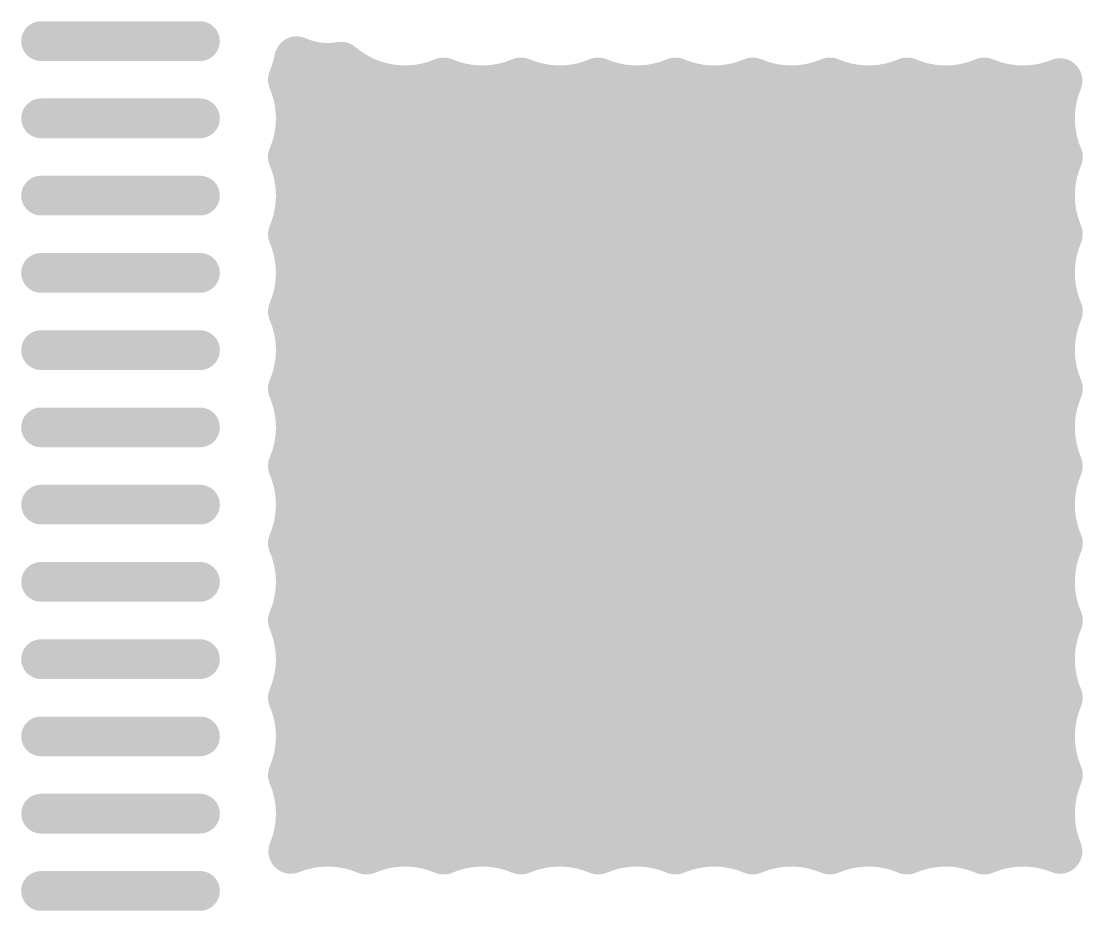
# Model space of a CAD drawing. Header units: inches. Extents: x 0 to 226, y 0 to 70.
# Drawn here: x 10.637 to 15.446, y 51.572 to 55.602 of the extents above; entities that cross this region are included whole.
import ezdxf

# ---------------------------------------------------------------- set-up
doc = ezdxf.new("R2010")
doc.units = ezdxf.units.IN
doc.layers.add('Multi-Layer', color=9, linetype='Continuous')
doc.layers.add('Top Layer', color=1, linetype='Continuous')

msp = doc.modelspace()

# ---------------------------------------------------------------- linework, layer by layer
at = {"layer": 'Multi-Layer'}
for points in [[(12.2417, 54.8059, 0.2794, 0.2794, 1), (12.5211, 54.8059, 0.2794, 0.2794, 1)], [(14.6801, 54.8059, 0.2794, 0.2794, 1), (14.9595, 54.8059, 0.2794, 0.2794, 1)], [(13.4609, 53.5867, 0.2794, 0.2794, 1), (13.7403, 53.5867, 0.2794, 0.2794, 1)], [(12.2417, 52.3675, 0.2794, 0.2794, 1), (12.5211, 52.3675, 0.2794, 0.2794, 1)], [(14.6801, 52.3675, 0.2794, 0.2794, 1), (14.9595, 52.3675, 0.2794, 0.2794, 1)]]:
    msp.add_lwpolyline(points, format="xyseb", close=True, dxfattribs=at)
at = {"layer": 'Top Layer'}
for points in [[(11.4466, 55.5117, 0.18, 0.18, 0), (10.7266, 55.5117, 0.18, 0.18, 0)], [(11.885, 55.4315, 0.2032, 0.2032, -0.055703), (11.8564, 55.3367, 0.2032, 0.2032, 0)], [(12.086, 55.4068, 0.2032, 0.2032, -0.150573), (11.885, 55.4315, 0.2032, 0.2032, 0)], [(12.5506, 55.3356, 0.2032, 0.2032, -0.285141), (12.086, 55.4068, 0.2032, 0.2032, 0)], [(11.8743, 55.3865, 0.2032, 0.2032, 0), (12.1116, 55.3865, 0.2032, 0.2032, 0)], [(12.0256, 51.8736, 0.2032, 0.2032, 0), (12.0256, 55.4014, 0.2032, 0.2032, 0)], [(11.8564, 55.3367, 0.2032, 0.2032, -0.101243), (11.8922, 55.1617, 0.2032, 0.2032, 0)], [(12.2288, 51.8487, 0.2032, 0.2032, 0), (12.2288, 55.3247, 0.2032, 0.2032, 0)], [(12.9006, 55.3356, 0.2032, 0.2032, -0.204583), (12.5506, 55.3356, 0.2032, 0.2032, 0)], [(12.6352, 51.8643, 0.2032, 0.2032, 0), (12.6352, 55.3091, 0.2032, 0.2032, 0)], [(12.8384, 51.8591, 0.2032, 0.2032, 0), (12.8384, 55.3143, 0.2032, 0.2032, 0)], [(13.2506, 55.3356, 0.2032, 0.2032, -0.204583), (12.9006, 55.3356, 0.2032, 0.2032, 0)], [(13.2448, 51.8402, 0.2032, 0.2032, 0), (13.2448, 55.3332, 0.2032, 0.2032, 0)], [(13.6006, 55.3356, 0.2032, 0.2032, -0.204583), (13.2506, 55.3356, 0.2032, 0.2032, 0)], [(13.9506, 55.3356, 0.2032, 0.2032, -0.204583), (13.6006, 55.3356, 0.2032, 0.2032, 0)], [(13.6512, 51.8559, 0.2032, 0.2032, 0), (13.6512, 55.3175, 0.2032, 0.2032, 0)], [(14.3006, 55.3356, 0.2032, 0.2032, -0.204583), (13.9506, 55.3356, 0.2032, 0.2032, 0)], [(14.2608, 51.8526, 0.2032, 0.2032, 0), (14.2608, 55.3208, 0.2032, 0.2032, 0)], [(14.6506, 55.3356, 0.2032, 0.2032, -0.204583), (14.3006, 55.3356, 0.2032, 0.2032, 0)], [(15.0006, 55.3356, 0.2032, 0.2032, -0.204583), (14.6506, 55.3356, 0.2032, 0.2032, 0)], [(14.6672, 51.8445, 0.2032, 0.2032, 0), (14.6672, 55.3289, 0.2032, 0.2032, 0)], [(15.343, 55.3324, 0.2032, 0.2032, -0.199779), (15.0006, 55.3356, 0.2032, 0.2032, 0)], [(15.0736, 51.8618, 0.2032, 0.2032, 0), (15.0736, 55.3116, 0.2032, 0.2032, 0)], [(15.2768, 51.862, 0.2032, 0.2032, 0), (15.2768, 55.3115, 0.2032, 0.2032, 0)], [(15.3448, 54.9867, 0.2032, 0.2032, -0.201881), (15.343, 55.3324, 0.2032, 0.2032, 0)], [(12.432, 51.87, 0.2032, 0.2032, 0), (12.432, 55.3034, 0.2032, 0.2032, 0)], [(13.0416, 51.8723, 0.2032, 0.2032, 0), (13.0416, 55.3011, 0.2032, 0.2032, 0)], [(13.448, 51.873, 0.2032, 0.2032, 0), (13.448, 55.3004, 0.2032, 0.2032, 0)], [(13.8544, 51.8666, 0.2032, 0.2032, 0), (13.8544, 55.3068, 0.2032, 0.2032, 0)], [(14.0576, 51.8684, 0.2032, 0.2032, 0), (14.0576, 55.305, 0.2032, 0.2032, 0)], [(14.464, 51.8735, 0.2032, 0.2032, 0), (14.464, 55.3, 0.2032, 0.2032, 0)], [(14.8704, 51.8714, 0.2032, 0.2032, 0), (14.8704, 55.3021, 0.2032, 0.2032, 0)], [(11.8917, 55.1833, 0.2032, 0.2032, 0), (15.3096, 55.1833, 0.2032, 0.2032, 0)], [(11.4466, 55.1617, 0.18, 0.18, 0), (10.7266, 55.1617, 0.18, 0.18, 0)], [(11.8922, 55.1617, 0.2032, 0.2032, -0.101243), (11.8564, 54.9867, 0.2032, 0.2032, 0)], [(11.8564, 54.9867, 0.2032, 0.2032, -0.101243), (11.8922, 54.8117, 0.2032, 0.2032, 0)], [(11.8592, 54.9801, 0.2032, 0.2032, 0), (15.3421, 54.9801, 0.2032, 0.2032, 0)], [(15.3448, 54.6367, 0.2032, 0.2032, -0.204583), (15.3448, 54.9867, 0.2032, 0.2032, 0)], [(11.4466, 54.8117, 0.18, 0.18, 0), (10.7266, 54.8117, 0.18, 0.18, 0)], [(11.8922, 54.8117, 0.2032, 0.2032, -0.101243), (11.8564, 54.6367, 0.2032, 0.2032, 0)], [(11.8909, 54.7769, 0.2032, 0.2032, 0), (15.3104, 54.7769, 0.2032, 0.2032, 0)], [(11.8564, 54.6367, 0.2032, 0.2032, -0.101243), (11.8922, 54.4617, 0.2032, 0.2032, 0)], [(15.3448, 54.2867, 0.2032, 0.2032, -0.204583), (15.3448, 54.6367, 0.2032, 0.2032, 0)], [(11.8779, 54.5737, 0.2032, 0.2032, 0), (15.3233, 54.5737, 0.2032, 0.2032, 0)], [(11.4466, 54.4617, 0.18, 0.18, 0), (10.7266, 54.4617, 0.18, 0.18, 0)], [(11.8922, 54.4617, 0.2032, 0.2032, -0.101243), (11.8564, 54.2867, 0.2032, 0.2032, 0)], [(11.8828, 54.3705, 0.2032, 0.2032, 0), (15.3185, 54.3705, 0.2032, 0.2032, 0)], [(11.8564, 54.2867, 0.2032, 0.2032, -0.101243), (11.8922, 54.1117, 0.2032, 0.2032, 0)], [(15.3448, 53.9367, 0.2032, 0.2032, -0.204583), (15.3448, 54.2867, 0.2032, 0.2032, 0)], [(11.8888, 54.1673, 0.2032, 0.2032, 0), (15.3125, 54.1673, 0.2032, 0.2032, 0)], [(11.8922, 54.1117, 0.2032, 0.2032, -0.101243), (11.8564, 53.9367, 0.2032, 0.2032, 0)], [(11.4466, 54.1117, 0.18, 0.18, 0), (10.7266, 54.1117, 0.18, 0.18, 0)], [(11.8671, 53.9641, 0.2032, 0.2032, 0), (15.3342, 53.9641, 0.2032, 0.2032, 0)], [(11.8564, 53.9367, 0.2032, 0.2032, -0.101243), (11.8922, 53.7617, 0.2032, 0.2032, 0)], [(15.3448, 53.5867, 0.2032, 0.2032, -0.204584), (15.3448, 53.9367, 0.2032, 0.2032, 0)], [(11.4466, 53.7617, 0.18, 0.18, 0), (10.7266, 53.7617, 0.18, 0.18, 0)], [(11.8922, 53.7617, 0.2032, 0.2032, -0.101244), (11.8564, 53.5867, 0.2032, 0.2032, 0)], [(11.8922, 53.7609, 0.2032, 0.2032, 0), (15.309, 53.7609, 0.2032, 0.2032, 0)], [(11.8564, 53.5867, 0.2032, 0.2032, -0.101244), (11.8922, 53.4117, 0.2032, 0.2032, 0)], [(15.3448, 53.2367, 0.2032, 0.2032, -0.204584), (15.3448, 53.5867, 0.2032, 0.2032, 0)], [(11.8677, 53.5577, 0.2032, 0.2032, 0), (15.3336, 53.5577, 0.2032, 0.2032, 0)], [(11.4466, 53.4117, 0.18, 0.18, 0), (10.7266, 53.4117, 0.18, 0.18, 0)], [(11.8922, 53.4117, 0.2032, 0.2032, -0.101243), (11.8564, 53.2367, 0.2032, 0.2032, 0)], [(11.8885, 53.3545, 0.2032, 0.2032, 0), (15.3127, 53.3545, 0.2032, 0.2032, 0)], [(11.8564, 53.2367, 0.2032, 0.2032, -0.101243), (11.8922, 53.0617, 0.2032, 0.2032, 0)], [(15.3448, 52.8867, 0.2032, 0.2032, -0.204583), (15.3448, 53.2367, 0.2032, 0.2032, 0)], [(11.8831, 53.1513, 0.2032, 0.2032, 0), (15.3181, 53.1513, 0.2032, 0.2032, 0)], [(11.4466, 53.0617, 0.18, 0.18, 0), (10.7266, 53.0617, 0.18, 0.18, 0)], [(11.8922, 53.0617, 0.2032, 0.2032, -0.101243), (11.8564, 52.8867, 0.2032, 0.2032, 0)], [(11.8775, 52.9481, 0.2032, 0.2032, 0), (15.3238, 52.9481, 0.2032, 0.2032, 0)], [(11.8564, 52.8867, 0.2032, 0.2032, -0.101243), (11.8922, 52.7117, 0.2032, 0.2032, 0)], [(15.3448, 52.5367, 0.2032, 0.2032, -0.204583), (15.3448, 52.8867, 0.2032, 0.2032, 0)], [(11.8922, 52.7117, 0.2032, 0.2032, -0.101243), (11.8564, 52.5367, 0.2032, 0.2032, 0)], [(11.891, 52.7449, 0.2032, 0.2032, 0), (15.3103, 52.7449, 0.2032, 0.2032, 0)], [(11.4466, 52.7117, 0.18, 0.18, 0), (10.7266, 52.7117, 0.18, 0.18, 0)], [(11.8564, 52.5367, 0.2032, 0.2032, -0.101243), (11.8922, 52.3617, 0.2032, 0.2032, 0)], [(11.8585, 52.5417, 0.2032, 0.2032, 0), (15.3428, 52.5417, 0.2032, 0.2032, 0)], [(15.3448, 52.1867, 0.2032, 0.2032, -0.204583), (15.3448, 52.5367, 0.2032, 0.2032, 0)], [(11.4466, 52.3617, 0.18, 0.18, 0), (10.7266, 52.3617, 0.18, 0.18, 0)], [(11.8922, 52.3617, 0.2032, 0.2032, -0.101243), (11.8564, 52.1867, 0.2032, 0.2032, 0)], [(11.8916, 52.3385, 0.2032, 0.2032, 0), (15.3096, 52.3385, 0.2032, 0.2032, 0)], [(11.8564, 52.1867, 0.2032, 0.2032, -0.101243), (11.8922, 52.0117, 0.2032, 0.2032, 0)], [(15.343, 51.841, 0.2032, 0.2032, -0.201886), (15.3448, 52.1867, 0.2032, 0.2032, 0)], [(11.8748, 52.1353, 0.2032, 0.2032, 0), (15.3265, 52.1353, 0.2032, 0.2032, 0)], [(11.4466, 52.0117, 0.18, 0.18, 0), (10.7266, 52.0117, 0.18, 0.18, 0)], [(11.8922, 52.0117, 0.2032, 0.2032, -0.098629), (11.8582, 51.841, 0.2032, 0.2032, 0)], [(11.8851, 51.9321, 0.2032, 0.2032, 0), (15.3162, 51.9321, 0.2032, 0.2032, 0)], [(11.8582, 51.841, 0.2032, 0.2032, -0.199787), (12.2006, 51.8378, 0.2032, 0.2032, 0)], [(12.2006, 51.8378, 0.2032, 0.2032, -0.204583), (12.5506, 51.8378, 0.2032, 0.2032, 0)], [(12.5506, 51.8378, 0.2032, 0.2032, -0.204583), (12.9006, 51.8378, 0.2032, 0.2032, 0)], [(12.9006, 51.8378, 0.2032, 0.2032, -0.204583), (13.2506, 51.8378, 0.2032, 0.2032, 0)], [(13.2506, 51.8378, 0.2032, 0.2032, -0.204583), (13.6006, 51.8378, 0.2032, 0.2032, 0)], [(13.6006, 51.8378, 0.2032, 0.2032, -0.204583), (13.9506, 51.8378, 0.2032, 0.2032, 0)], [(13.9506, 51.8378, 0.2032, 0.2032, -0.204583), (14.3006, 51.8378, 0.2032, 0.2032, 0)], [(14.3006, 51.8378, 0.2032, 0.2032, -0.204583), (14.6506, 51.8378, 0.2032, 0.2032, 0)], [(14.6506, 51.8378, 0.2032, 0.2032, -0.204583), (15.0006, 51.8378, 0.2032, 0.2032, 0)], [(15.0006, 51.8378, 0.2032, 0.2032, -0.199782), (15.343, 51.841, 0.2032, 0.2032, 0)], [(11.4466, 51.6617, 0.18, 0.18, 0), (10.7266, 51.6617, 0.18, 0.18, 0)]]:
    msp.add_lwpolyline(points, format="xyseb", dxfattribs=at)
for points in [[(10.6816, 55.5117, 0.09, 0.09, 1), (10.7716, 55.5117, 0.09, 0.09, 1)], [(11.4016, 55.5117, 0.09, 0.09, 1), (11.4916, 55.5117, 0.09, 0.09, 1)], [(11.8342, 55.4315, 0.1016, 0.1016, 1), (11.9358, 55.4315, 0.1016, 0.1016, 1)], [(11.8342, 55.4315, 0.1016, 0.1016, 1), (11.9358, 55.4315, 0.1016, 0.1016, 1)], [(12.0352, 55.4068, 0.1016, 0.1016, 1), (12.1368, 55.4068, 0.1016, 0.1016, 1)], [(12.0352, 55.4068, 0.1016, 0.1016, 1), (12.1368, 55.4068, 0.1016, 0.1016, 1)], [(11.8235, 55.3865, 0.1016, 0.1016, 1), (11.9251, 55.3865, 0.1016, 0.1016, 1)], [(11.9748, 55.4014, 0.1016, 0.1016, 1), (12.0764, 55.4014, 0.1016, 0.1016, 1)], [(12.0608, 55.3865, 0.1016, 0.1016, 1), (12.1624, 55.3865, 0.1016, 0.1016, 1)], [(11.8056, 55.3367, 0.1016, 0.1016, 1), (11.9072, 55.3367, 0.1016, 0.1016, 1)], [(11.8056, 55.3367, 0.1016, 0.1016, 1), (11.9072, 55.3367, 0.1016, 0.1016, 1)], [(12.178, 55.3247, 0.1016, 0.1016, 1), (12.2796, 55.3247, 0.1016, 0.1016, 1)], [(12.4998, 55.3356, 0.1016, 0.1016, 1), (12.6014, 55.3356, 0.1016, 0.1016, 1)], [(12.4998, 55.3356, 0.1016, 0.1016, 1), (12.6014, 55.3356, 0.1016, 0.1016, 1)], [(12.5844, 55.3091, 0.1016, 0.1016, 1), (12.686, 55.3091, 0.1016, 0.1016, 1)], [(12.7876, 55.3143, 0.1016, 0.1016, 1), (12.8892, 55.3143, 0.1016, 0.1016, 1)], [(12.8498, 55.3356, 0.1016, 0.1016, 1), (12.9514, 55.3356, 0.1016, 0.1016, 1)], [(12.8498, 55.3356, 0.1016, 0.1016, 1), (12.9514, 55.3356, 0.1016, 0.1016, 1)], [(13.194, 55.3332, 0.1016, 0.1016, 1), (13.2956, 55.3332, 0.1016, 0.1016, 1)], [(13.1998, 55.3356, 0.1016, 0.1016, 1), (13.3014, 55.3356, 0.1016, 0.1016, 1)], [(13.1998, 55.3356, 0.1016, 0.1016, 1), (13.3014, 55.3356, 0.1016, 0.1016, 1)], [(13.5498, 55.3356, 0.1016, 0.1016, 1), (13.6514, 55.3356, 0.1016, 0.1016, 1)], [(13.5498, 55.3356, 0.1016, 0.1016, 1), (13.6514, 55.3356, 0.1016, 0.1016, 1)], [(13.6004, 55.3175, 0.1016, 0.1016, 1), (13.702, 55.3175, 0.1016, 0.1016, 1)], [(13.8998, 55.3356, 0.1016, 0.1016, 1), (14.0014, 55.3356, 0.1016, 0.1016, 1)], [(13.8998, 55.3356, 0.1016, 0.1016, 1), (14.0014, 55.3356, 0.1016, 0.1016, 1)], [(14.21, 55.3208, 0.1016, 0.1016, 1), (14.3116, 55.3208, 0.1016, 0.1016, 1)], [(14.2498, 55.3356, 0.1016, 0.1016, 1), (14.3514, 55.3356, 0.1016, 0.1016, 1)], [(14.2498, 55.3356, 0.1016, 0.1016, 1), (14.3514, 55.3356, 0.1016, 0.1016, 1)], [(14.5998, 55.3356, 0.1016, 0.1016, 1), (14.7014, 55.3356, 0.1016, 0.1016, 1)], [(14.5998, 55.3356, 0.1016, 0.1016, 1), (14.7014, 55.3356, 0.1016, 0.1016, 1)], [(14.6164, 55.3289, 0.1016, 0.1016, 1), (14.718, 55.3289, 0.1016, 0.1016, 1)], [(14.9498, 55.3356, 0.1016, 0.1016, 1), (15.0514, 55.3356, 0.1016, 0.1016, 1)], [(14.9498, 55.3356, 0.1016, 0.1016, 1), (15.0514, 55.3356, 0.1016, 0.1016, 1)], [(15.0228, 55.3116, 0.1016, 0.1016, 1), (15.1244, 55.3116, 0.1016, 0.1016, 1)], [(15.226, 55.3115, 0.1016, 0.1016, 1), (15.3276, 55.3115, 0.1016, 0.1016, 1)], [(15.2922, 55.3324, 0.1016, 0.1016, 1), (15.3938, 55.3324, 0.1016, 0.1016, 1)], [(15.2922, 55.3324, 0.1016, 0.1016, 1), (15.3938, 55.3324, 0.1016, 0.1016, 1)], [(12.3812, 55.3034, 0.1016, 0.1016, 1), (12.4828, 55.3034, 0.1016, 0.1016, 1)], [(12.9908, 55.3011, 0.1016, 0.1016, 1), (13.0924, 55.3011, 0.1016, 0.1016, 1)], [(13.3972, 55.3004, 0.1016, 0.1016, 1), (13.4988, 55.3004, 0.1016, 0.1016, 1)], [(13.8036, 55.3068, 0.1016, 0.1016, 1), (13.9052, 55.3068, 0.1016, 0.1016, 1)], [(14.0068, 55.305, 0.1016, 0.1016, 1), (14.1084, 55.305, 0.1016, 0.1016, 1)], [(14.4132, 55.3, 0.1016, 0.1016, 1), (14.5148, 55.3, 0.1016, 0.1016, 1)], [(14.8196, 55.3021, 0.1016, 0.1016, 1), (14.9212, 55.3021, 0.1016, 0.1016, 1)], [(11.8409, 55.1833, 0.1016, 0.1016, 1), (11.9425, 55.1833, 0.1016, 0.1016, 1)], [(15.2588, 55.1833, 0.1016, 0.1016, 1), (15.3604, 55.1833, 0.1016, 0.1016, 1)], [(10.6816, 55.1617, 0.09, 0.09, 1), (10.7716, 55.1617, 0.09, 0.09, 1)], [(11.4016, 55.1617, 0.09, 0.09, 1), (11.4916, 55.1617, 0.09, 0.09, 1)], [(11.8414, 55.1617, 0.1016, 0.1016, 1), (11.943, 55.1617, 0.1016, 0.1016, 1)], [(11.8414, 55.1617, 0.1016, 0.1016, 1), (11.943, 55.1617, 0.1016, 0.1016, 1)], [(11.8056, 54.9867, 0.1016, 0.1016, 1), (11.9072, 54.9867, 0.1016, 0.1016, 1)], [(11.8056, 54.9867, 0.1016, 0.1016, 1), (11.9072, 54.9867, 0.1016, 0.1016, 1)], [(11.8084, 54.9801, 0.1016, 0.1016, 1), (11.91, 54.9801, 0.1016, 0.1016, 1)], [(12.2417, 54.8059, 0.2794, 0.2794, 1), (12.5211, 54.8059, 0.2794, 0.2794, 1)], [(13.4482, 54.8059, 0.3048, 0.3048, 1), (13.753, 54.8059, 0.3048, 0.3048, 1)], [(14.6801, 54.8059, 0.2794, 0.2794, 1), (14.9595, 54.8059, 0.2794, 0.2794, 1)], [(15.2913, 54.9801, 0.1016, 0.1016, 1), (15.3929, 54.9801, 0.1016, 0.1016, 1)], [(15.294, 54.9867, 0.1016, 0.1016, 1), (15.3956, 54.9867, 0.1016, 0.1016, 1)], [(15.294, 54.9867, 0.1016, 0.1016, 1), (15.3956, 54.9867, 0.1016, 0.1016, 1)], [(10.6816, 54.8117, 0.09, 0.09, 1), (10.7716, 54.8117, 0.09, 0.09, 1)], [(11.4016, 54.8117, 0.09, 0.09, 1), (11.4916, 54.8117, 0.09, 0.09, 1)], [(11.8414, 54.8117, 0.1016, 0.1016, 1), (11.943, 54.8117, 0.1016, 0.1016, 1)], [(11.8414, 54.8117, 0.1016, 0.1016, 1), (11.943, 54.8117, 0.1016, 0.1016, 1)], [(11.8401, 54.7769, 0.1016, 0.1016, 1), (11.9417, 54.7769, 0.1016, 0.1016, 1)], [(15.2596, 54.7769, 0.1016, 0.1016, 1), (15.3612, 54.7769, 0.1016, 0.1016, 1)], [(11.8056, 54.6367, 0.1016, 0.1016, 1), (11.9072, 54.6367, 0.1016, 0.1016, 1)], [(11.8056, 54.6367, 0.1016, 0.1016, 1), (11.9072, 54.6367, 0.1016, 0.1016, 1)], [(15.294, 54.6367, 0.1016, 0.1016, 1), (15.3956, 54.6367, 0.1016, 0.1016, 1)], [(15.294, 54.6367, 0.1016, 0.1016, 1), (15.3956, 54.6367, 0.1016, 0.1016, 1)], [(11.8271, 54.5737, 0.1016, 0.1016, 1), (11.9287, 54.5737, 0.1016, 0.1016, 1)], [(15.2725, 54.5737, 0.1016, 0.1016, 1), (15.3741, 54.5737, 0.1016, 0.1016, 1)], [(10.6816, 54.4617, 0.09, 0.09, 1), (10.7716, 54.4617, 0.09, 0.09, 1)], [(11.4016, 54.4617, 0.09, 0.09, 1), (11.4916, 54.4617, 0.09, 0.09, 1)], [(11.8414, 54.4617, 0.1016, 0.1016, 1), (11.943, 54.4617, 0.1016, 0.1016, 1)], [(11.8414, 54.4617, 0.1016, 0.1016, 1), (11.943, 54.4617, 0.1016, 0.1016, 1)], [(14.1222, 54.2317, 0.3048, 0.3048, 1), (14.427, 54.2317, 0.3048, 0.3048, 1)], [(11.832, 54.3705, 0.1016, 0.1016, 1), (11.9336, 54.3705, 0.1016, 0.1016, 1)], [(15.2677, 54.3705, 0.1016, 0.1016, 1), (15.3693, 54.3705, 0.1016, 0.1016, 1)], [(12.7204, 54.0963, 0.3048, 0.3048, 1), (13.0252, 54.0963, 0.3048, 0.3048, 1)], [(11.8056, 54.2867, 0.1016, 0.1016, 1), (11.9072, 54.2867, 0.1016, 0.1016, 1)], [(11.8056, 54.2867, 0.1016, 0.1016, 1), (11.9072, 54.2867, 0.1016, 0.1016, 1)], [(15.294, 54.2867, 0.1016, 0.1016, 1), (15.3956, 54.2867, 0.1016, 0.1016, 1)], [(15.294, 54.2867, 0.1016, 0.1016, 1), (15.3956, 54.2867, 0.1016, 0.1016, 1)], [(11.838, 54.1673, 0.1016, 0.1016, 1), (11.9396, 54.1673, 0.1016, 0.1016, 1)], [(15.2617, 54.1673, 0.1016, 0.1016, 1), (15.3633, 54.1673, 0.1016, 0.1016, 1)], [(11.8414, 54.1117, 0.1016, 0.1016, 1), (11.943, 54.1117, 0.1016, 0.1016, 1)], [(11.8414, 54.1117, 0.1016, 0.1016, 1), (11.943, 54.1117, 0.1016, 0.1016, 1)], [(10.6816, 54.1117, 0.09, 0.09, 1), (10.7716, 54.1117, 0.09, 0.09, 1)], [(11.4016, 54.1117, 0.09, 0.09, 1), (11.4916, 54.1117, 0.09, 0.09, 1)], [(11.8163, 53.9641, 0.1016, 0.1016, 1), (11.9179, 53.9641, 0.1016, 0.1016, 1)], [(15.2834, 53.9641, 0.1016, 0.1016, 1), (15.385, 53.9641, 0.1016, 0.1016, 1)], [(11.8056, 53.9367, 0.1016, 0.1016, 1), (11.9072, 53.9367, 0.1016, 0.1016, 1)], [(11.8056, 53.9367, 0.1016, 0.1016, 1), (11.9072, 53.9367, 0.1016, 0.1016, 1)], [(15.294, 53.9367, 0.1016, 0.1016, 1), (15.3956, 53.9367, 0.1016, 0.1016, 1)], [(15.294, 53.9367, 0.1016, 0.1016, 1), (15.3956, 53.9367, 0.1016, 0.1016, 1)], [(12.229, 53.5867, 0.3048, 0.3048, 1), (12.5338, 53.5867, 0.3048, 0.3048, 1)], [(14.6674, 53.5867, 0.3048, 0.3048, 1), (14.9722, 53.5867, 0.3048, 0.3048, 1)], [(10.6816, 53.7617, 0.09, 0.09, 1), (10.7716, 53.7617, 0.09, 0.09, 1)], [(11.4016, 53.7617, 0.09, 0.09, 1), (11.4916, 53.7617, 0.09, 0.09, 1)], [(11.8414, 53.7617, 0.1016, 0.1016, 1), (11.943, 53.7617, 0.1016, 0.1016, 1)], [(11.8414, 53.7617, 0.1016, 0.1016, 1), (11.943, 53.7617, 0.1016, 0.1016, 1)], [(11.8414, 53.7609, 0.1016, 0.1016, 1), (11.943, 53.7609, 0.1016, 0.1016, 1)], [(13.4609, 53.5867, 0.2794, 0.2794, 1), (13.7403, 53.5867, 0.2794, 0.2794, 1)], [(15.2582, 53.7609, 0.1016, 0.1016, 1), (15.3598, 53.7609, 0.1016, 0.1016, 1)], [(11.8056, 53.5867, 0.1016, 0.1016, 1), (11.9072, 53.5867, 0.1016, 0.1016, 1)], [(11.8056, 53.5867, 0.1016, 0.1016, 1), (11.9072, 53.5867, 0.1016, 0.1016, 1)], [(15.294, 53.5867, 0.1016, 0.1016, 1), (15.3956, 53.5867, 0.1016, 0.1016, 1)], [(15.294, 53.5867, 0.1016, 0.1016, 1), (15.3956, 53.5867, 0.1016, 0.1016, 1)], [(11.8169, 53.5577, 0.1016, 0.1016, 1), (11.9185, 53.5577, 0.1016, 0.1016, 1)], [(15.2828, 53.5577, 0.1016, 0.1016, 1), (15.3844, 53.5577, 0.1016, 0.1016, 1)], [(10.6816, 53.4117, 0.09, 0.09, 1), (10.7716, 53.4117, 0.09, 0.09, 1)], [(11.4016, 53.4117, 0.09, 0.09, 1), (11.4916, 53.4117, 0.09, 0.09, 1)], [(11.8414, 53.4117, 0.1016, 0.1016, 1), (11.943, 53.4117, 0.1016, 0.1016, 1)], [(11.8414, 53.4117, 0.1016, 0.1016, 1), (11.943, 53.4117, 0.1016, 0.1016, 1)], [(11.8377, 53.3545, 0.1016, 0.1016, 1), (11.9393, 53.3545, 0.1016, 0.1016, 1)], [(15.2619, 53.3545, 0.1016, 0.1016, 1), (15.3635, 53.3545, 0.1016, 0.1016, 1)], [(11.8056, 53.2367, 0.1016, 0.1016, 1), (11.9072, 53.2367, 0.1016, 0.1016, 1)], [(11.8056, 53.2367, 0.1016, 0.1016, 1), (11.9072, 53.2367, 0.1016, 0.1016, 1)], [(15.294, 53.2367, 0.1016, 0.1016, 1), (15.3956, 53.2367, 0.1016, 0.1016, 1)], [(15.294, 53.2367, 0.1016, 0.1016, 1), (15.3956, 53.2367, 0.1016, 0.1016, 1)], [(11.8323, 53.1513, 0.1016, 0.1016, 1), (11.9339, 53.1513, 0.1016, 0.1016, 1)], [(12.7457, 52.9423, 0.3048, 0.3048, 1), (13.0505, 52.9423, 0.3048, 0.3048, 1)], [(14.1088, 52.9661, 0.3048, 0.3048, 1), (14.4136, 52.9661, 0.3048, 0.3048, 1)], [(15.2673, 53.1513, 0.1016, 0.1016, 1), (15.3689, 53.1513, 0.1016, 0.1016, 1)], [(10.6816, 53.0617, 0.09, 0.09, 1), (10.7716, 53.0617, 0.09, 0.09, 1)], [(11.4016, 53.0617, 0.09, 0.09, 1), (11.4916, 53.0617, 0.09, 0.09, 1)], [(11.8414, 53.0617, 0.1016, 0.1016, 1), (11.943, 53.0617, 0.1016, 0.1016, 1)], [(11.8414, 53.0617, 0.1016, 0.1016, 1), (11.943, 53.0617, 0.1016, 0.1016, 1)], [(11.8267, 52.9481, 0.1016, 0.1016, 1), (11.9283, 52.9481, 0.1016, 0.1016, 1)], [(15.273, 52.9481, 0.1016, 0.1016, 1), (15.3746, 52.9481, 0.1016, 0.1016, 1)], [(11.8056, 52.8867, 0.1016, 0.1016, 1), (11.9072, 52.8867, 0.1016, 0.1016, 1)], [(11.8056, 52.8867, 0.1016, 0.1016, 1), (11.9072, 52.8867, 0.1016, 0.1016, 1)], [(15.294, 52.8867, 0.1016, 0.1016, 1), (15.3956, 52.8867, 0.1016, 0.1016, 1)], [(15.294, 52.8867, 0.1016, 0.1016, 1), (15.3956, 52.8867, 0.1016, 0.1016, 1)], [(11.8402, 52.7449, 0.1016, 0.1016, 1), (11.9418, 52.7449, 0.1016, 0.1016, 1)], [(11.8414, 52.7117, 0.1016, 0.1016, 1), (11.943, 52.7117, 0.1016, 0.1016, 1)], [(11.8414, 52.7117, 0.1016, 0.1016, 1), (11.943, 52.7117, 0.1016, 0.1016, 1)], [(15.2595, 52.7449, 0.1016, 0.1016, 1), (15.3611, 52.7449, 0.1016, 0.1016, 1)], [(10.6816, 52.7117, 0.09, 0.09, 1), (10.7716, 52.7117, 0.09, 0.09, 1)], [(11.4016, 52.7117, 0.09, 0.09, 1), (11.4916, 52.7117, 0.09, 0.09, 1)], [(13.4482, 52.3675, 0.3048, 0.3048, 1), (13.753, 52.3675, 0.3048, 0.3048, 1)], [(11.8056, 52.5367, 0.1016, 0.1016, 1), (11.9072, 52.5367, 0.1016, 0.1016, 1)], [(11.8056, 52.5367, 0.1016, 0.1016, 1), (11.9072, 52.5367, 0.1016, 0.1016, 1)], [(11.8077, 52.5417, 0.1016, 0.1016, 1), (11.9093, 52.5417, 0.1016, 0.1016, 1)], [(12.2417, 52.3675, 0.2794, 0.2794, 1), (12.5211, 52.3675, 0.2794, 0.2794, 1)], [(14.6801, 52.3675, 0.2794, 0.2794, 1), (14.9595, 52.3675, 0.2794, 0.2794, 1)], [(15.292, 52.5417, 0.1016, 0.1016, 1), (15.3936, 52.5417, 0.1016, 0.1016, 1)], [(15.294, 52.5367, 0.1016, 0.1016, 1), (15.3956, 52.5367, 0.1016, 0.1016, 1)], [(15.294, 52.5367, 0.1016, 0.1016, 1), (15.3956, 52.5367, 0.1016, 0.1016, 1)], [(10.6816, 52.3617, 0.09, 0.09, 1), (10.7716, 52.3617, 0.09, 0.09, 1)], [(11.4016, 52.3617, 0.09, 0.09, 1), (11.4916, 52.3617, 0.09, 0.09, 1)], [(11.8408, 52.3385, 0.1016, 0.1016, 1), (11.9424, 52.3385, 0.1016, 0.1016, 1)], [(11.8414, 52.3617, 0.1016, 0.1016, 1), (11.943, 52.3617, 0.1016, 0.1016, 1)], [(11.8414, 52.3617, 0.1016, 0.1016, 1), (11.943, 52.3617, 0.1016, 0.1016, 1)], [(15.2588, 52.3385, 0.1016, 0.1016, 1), (15.3604, 52.3385, 0.1016, 0.1016, 1)], [(11.8056, 52.1867, 0.1016, 0.1016, 1), (11.9072, 52.1867, 0.1016, 0.1016, 1)], [(11.8056, 52.1867, 0.1016, 0.1016, 1), (11.9072, 52.1867, 0.1016, 0.1016, 1)], [(15.294, 52.1867, 0.1016, 0.1016, 1), (15.3956, 52.1867, 0.1016, 0.1016, 1)], [(15.294, 52.1867, 0.1016, 0.1016, 1), (15.3956, 52.1867, 0.1016, 0.1016, 1)], [(11.824, 52.1353, 0.1016, 0.1016, 1), (11.9256, 52.1353, 0.1016, 0.1016, 1)], [(15.2757, 52.1353, 0.1016, 0.1016, 1), (15.3773, 52.1353, 0.1016, 0.1016, 1)], [(10.6816, 52.0117, 0.09, 0.09, 1), (10.7716, 52.0117, 0.09, 0.09, 1)], [(11.4016, 52.0117, 0.09, 0.09, 1), (11.4916, 52.0117, 0.09, 0.09, 1)], [(11.8414, 52.0117, 0.1016, 0.1016, 1), (11.943, 52.0117, 0.1016, 0.1016, 1)], [(11.8414, 52.0117, 0.1016, 0.1016, 1), (11.943, 52.0117, 0.1016, 0.1016, 1)], [(11.8343, 51.9321, 0.1016, 0.1016, 1), (11.9359, 51.9321, 0.1016, 0.1016, 1)], [(15.2654, 51.9321, 0.1016, 0.1016, 1), (15.367, 51.9321, 0.1016, 0.1016, 1)], [(11.9748, 51.8736, 0.1016, 0.1016, 1), (12.0764, 51.8736, 0.1016, 0.1016, 1)], [(12.178, 51.8487, 0.1016, 0.1016, 1), (12.2796, 51.8487, 0.1016, 0.1016, 1)], [(12.3812, 51.87, 0.1016, 0.1016, 1), (12.4828, 51.87, 0.1016, 0.1016, 1)], [(12.5844, 51.8643, 0.1016, 0.1016, 1), (12.686, 51.8643, 0.1016, 0.1016, 1)], [(12.7876, 51.8591, 0.1016, 0.1016, 1), (12.8892, 51.8591, 0.1016, 0.1016, 1)], [(12.9908, 51.8723, 0.1016, 0.1016, 1), (13.0924, 51.8723, 0.1016, 0.1016, 1)], [(13.3972, 51.873, 0.1016, 0.1016, 1), (13.4988, 51.873, 0.1016, 0.1016, 1)], [(13.6004, 51.8559, 0.1016, 0.1016, 1), (13.702, 51.8559, 0.1016, 0.1016, 1)], [(13.8036, 51.8666, 0.1016, 0.1016, 1), (13.9052, 51.8666, 0.1016, 0.1016, 1)], [(14.0068, 51.8684, 0.1016, 0.1016, 1), (14.1084, 51.8684, 0.1016, 0.1016, 1)], [(14.21, 51.8526, 0.1016, 0.1016, 1), (14.3116, 51.8526, 0.1016, 0.1016, 1)], [(14.4132, 51.8735, 0.1016, 0.1016, 1), (14.5148, 51.8735, 0.1016, 0.1016, 1)], [(14.6164, 51.8445, 0.1016, 0.1016, 1), (14.718, 51.8445, 0.1016, 0.1016, 1)], [(14.8196, 51.8714, 0.1016, 0.1016, 1), (14.9212, 51.8714, 0.1016, 0.1016, 1)], [(15.0228, 51.8618, 0.1016, 0.1016, 1), (15.1244, 51.8618, 0.1016, 0.1016, 1)], [(15.226, 51.862, 0.1016, 0.1016, 1), (15.3276, 51.862, 0.1016, 0.1016, 1)], [(11.8074, 51.841, 0.1016, 0.1016, 1), (11.909, 51.841, 0.1016, 0.1016, 1)], [(11.8074, 51.841, 0.1016, 0.1016, 1), (11.909, 51.841, 0.1016, 0.1016, 1)], [(12.1498, 51.8378, 0.1016, 0.1016, 1), (12.2514, 51.8378, 0.1016, 0.1016, 1)], [(12.1498, 51.8378, 0.1016, 0.1016, 1), (12.2514, 51.8378, 0.1016, 0.1016, 1)], [(12.4998, 51.8378, 0.1016, 0.1016, 1), (12.6014, 51.8378, 0.1016, 0.1016, 1)], [(12.4998, 51.8378, 0.1016, 0.1016, 1), (12.6014, 51.8378, 0.1016, 0.1016, 1)], [(12.8498, 51.8378, 0.1016, 0.1016, 1), (12.9514, 51.8378, 0.1016, 0.1016, 1)], [(12.8498, 51.8378, 0.1016, 0.1016, 1), (12.9514, 51.8378, 0.1016, 0.1016, 1)], [(13.194, 51.8402, 0.1016, 0.1016, 1), (13.2956, 51.8402, 0.1016, 0.1016, 1)], [(13.1998, 51.8378, 0.1016, 0.1016, 1), (13.3014, 51.8378, 0.1016, 0.1016, 1)], [(13.1998, 51.8378, 0.1016, 0.1016, 1), (13.3014, 51.8378, 0.1016, 0.1016, 1)], [(13.5498, 51.8378, 0.1016, 0.1016, 1), (13.6514, 51.8378, 0.1016, 0.1016, 1)], [(13.5498, 51.8378, 0.1016, 0.1016, 1), (13.6514, 51.8378, 0.1016, 0.1016, 1)], [(13.8998, 51.8378, 0.1016, 0.1016, 1), (14.0014, 51.8378, 0.1016, 0.1016, 1)], [(13.8998, 51.8378, 0.1016, 0.1016, 1), (14.0014, 51.8378, 0.1016, 0.1016, 1)], [(14.2498, 51.8378, 0.1016, 0.1016, 1), (14.3514, 51.8378, 0.1016, 0.1016, 1)], [(14.2498, 51.8378, 0.1016, 0.1016, 1), (14.3514, 51.8378, 0.1016, 0.1016, 1)], [(14.5998, 51.8378, 0.1016, 0.1016, 1), (14.7014, 51.8378, 0.1016, 0.1016, 1)], [(14.5998, 51.8378, 0.1016, 0.1016, 1), (14.7014, 51.8378, 0.1016, 0.1016, 1)], [(14.9498, 51.8378, 0.1016, 0.1016, 1), (15.0514, 51.8378, 0.1016, 0.1016, 1)], [(14.9498, 51.8378, 0.1016, 0.1016, 1), (15.0514, 51.8378, 0.1016, 0.1016, 1)], [(15.2922, 51.841, 0.1016, 0.1016, 1), (15.3938, 51.841, 0.1016, 0.1016, 1)], [(15.2922, 51.841, 0.1016, 0.1016, 1), (15.3938, 51.841, 0.1016, 0.1016, 1)], [(10.6816, 51.6617, 0.09, 0.09, 1), (10.7716, 51.6617, 0.09, 0.09, 1)], [(11.4016, 51.6617, 0.09, 0.09, 1), (11.4916, 51.6617, 0.09, 0.09, 1)]]:
    msp.add_lwpolyline(points, format="xyseb", close=True, dxfattribs=at)
for points in [[(12.0009, 55.193), (12.0009, 53.796), (13.3979, 55.193), (13.3979, 53.796)], [(13.8039, 55.193), (13.8039, 53.796), (15.2009, 55.193), (15.2009, 53.796)], [(12.0009, 53.39), (12.0009, 51.993), (13.3979, 53.39), (13.3979, 51.993)], [(13.8039, 53.39), (13.8039, 51.993), (15.2009, 53.39), (15.2009, 51.993)]]:
    msp.add_solid(points, dxfattribs=at)

doc.saveas('drawing.dxf')
